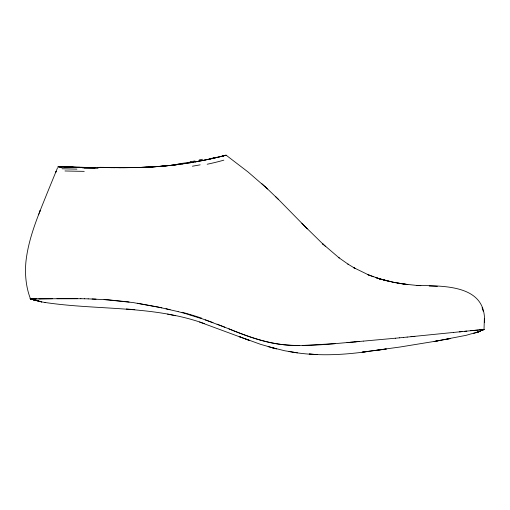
<?xml version="1.0" encoding="UTF-8"?>
<svg xmlns="http://www.w3.org/2000/svg" width="510" height="510" viewBox="0 0 510 510"><rect width="100%" height="100%" fill="white"/><g stroke="black" fill="none" stroke-linecap="round" stroke-linejoin="round"><path stroke-width="0.76" d="M484.36 318.406L484.487 322.154C486.298 284.089 442.909 286.11 416.281 285.383L420.82 285.676M482.473 330.212L484.015 329.594L484.36 318.476M57.566 167.745L47.06 193.405C38.25 215.405 28.617 237.583 25.965 261.362C24.722 273.87 25.953 287.238 30.447 298.739C33.615 299.007 36.809 298.79 39.984 298.841M38.543 214.799L38.817 214.06M39.098 213.333L40.22 210.445L39.939 211.165M55.794 172.374L56.247 171.239L56.023 171.793M483.99 329.639L480.917 330.576M219.702 156.78L226.134 155.193L247.994 171.94L267.591 188.929L261.949 183.772M476.831 332.469L480.254 331.219L466.114 335.325L434.106 341.496L450.464 338.519L446.499 339.271M476.907 332.443L480.286 331.213M476.984 332.405L480.324 331.2M476.773 332.482L473.72 333.425M218.592 157.016L226.134 155.193M225.885 155.25L222.87 156.015M225.764 155.282L223.297 155.907M222.532 156.098L223.24 155.926M220.913 156.493L221.754 156.289M220.008 156.71L221.716 156.296M218.771 157.004L220.983 156.474M217.611 157.246L219.268 156.882M216.597 157.488L218.076 157.169M217.795 157.233L212.287 158.482M214.997 157.896L216.782 157.469M215.736 157.711L205.651 159.904M213.167 158.31L210.043 158.986M212.115 158.546L203.299 160.414M207.793 159.477L210.018 159.012M206.843 159.687L207.901 159.464M480.841 330.588L481.421 330.467M205.772 159.904L202.247 160.586M204.701 160.121L195.438 161.848M201.482 160.784L198.843 161.275M199.314 161.192L196.579 161.644M198.205 161.396L189.637 162.824M438.217 340.782L400.018 347.017L362.106 352.193L386.229 349.012M194.718 161.976L195.865 161.772M193.621 162.193L191.263 162.588M189.72 162.843L190.906 162.652M190.045 162.747L187.253 163.2M187.317 163.226L188.859 162.939M186.105 163.41L187.667 163.123M186.469 163.308L183.67 163.767M184.888 163.589L186.054 163.378M182.452 163.946L184.053 163.665M182.835 163.837L172.686 165.189M182.421 163.908L178.742 164.411M386.115 349.05L376.571 350.357M176.811 164.685L178.8 164.443M175.555 164.845L177.588 164.596M367.092 351.6C342.637 355.03 317.679 356.241 293.212 352.251M174.292 164.998L176.364 164.749M175.147 164.902L167.694 165.724M175.032 164.877L165.055 165.928M172.954 165.106L170.2 165.463M171.704 165.246L168.95 165.597M477.87 329.995L453.607 332.437M478.673 329.906L480.758 329.683M169.199 165.514L166.432 165.852M470.768 330.735L484.015 329.594M414.872 336.319L407.152 337.084M459.338 331.87L461.977 331.608M453.651 332.431L410.99 336.702M464.482 331.366L466.79 331.137M167.905 165.705L152.516 166.859M399.406 337.837L403.372 337.454M403.295 337.461L407.235 337.078M166.694 165.763L158.788 166.502M395.499 338.213L399.477 337.83M395.556 338.206L363.349 341.12M351.09 342.236L355.177 341.859M165.438 165.884L160.408 166.317M351.027 342.229C328.344 344.135 305.509 346.934 282.744 344.626C259.698 342.267 238.399 332.463 217.056 324.162M355.087 341.859L359.161 341.496M363.247 341.126L347.023 342.605M481.842 329.581L484.015 329.53M164.054 166.069L159.145 166.413M335.032 343.657L302.519 345.468M157.89 166.509L160.229 166.381M156.627 166.598L158.967 166.47M157.705 166.56L151.495 166.948M157.507 166.591L146.223 167.172M156.226 166.681L151.26 166.929M150.004 166.993L152.394 166.91M151.119 166.974L141.098 167.388M144.075 167.293L149.067 167.038M147.792 167.133L149.028 167.076M145.286 167.21L146.542 167.159M146.07 167.203L141.499 167.35M144.814 167.255L138.637 167.458L140.314 167.427M142.328 167.344L143.571 167.299M139.925 167.401L141.187 167.363M136.17 167.529L138.975 167.427M137.4 167.465L139.052 167.458M137.713 167.458L129.827 167.605M137.783 167.497L128.565 167.618M136.45 167.49L130.133 167.605M135.226 167.548L131.37 167.612M127.302 167.631L130.082 167.624M129.865 167.631L122.534 167.662M50.286 298.745L40.054 298.854M52.39 298.726L38.709 298.86M50.394 298.745L80.911 298.701M126.04 167.643L128.8 167.637M56.999 298.681L59.466 298.662M127.513 167.65L123.516 167.656M59.491 298.656L77.444 298.656M123.802 167.656L125.071 167.65M124.956 167.662L126.231 167.656M122.253 167.662L124.701 167.669M120.991 167.669L123.681 167.669M122.406 167.675L119.633 167.675M119.729 167.669L121.265 167.662M118.39 167.675L121.144 167.675M118.62 167.675L119.875 167.675M117.153 167.675L118.728 167.669M115.917 167.675L117.459 167.669M116.184 167.662L108.426 167.624M114.865 167.669L111.103 167.643M113.647 167.656L114.916 167.662M35.267 298.873L31.416 298.803M112.213 167.662L107.176 167.612M103.434 167.58L108.553 167.631M103.479 167.586L107.202 167.624M107.266 167.624L97.27 167.529M104.671 167.599L85.999 167.388M84.711 167.363L86.394 167.401M82.276 167.325L85.183 167.382M81.064 167.312L83.564 167.356M299.306 345.519C274.826 345.958 251.245 338.13 228.913 328.842M79.076 167.274L82.352 167.337M79.866 167.293L76.322 167.229M81.135 167.318L71.661 167.133L76.653 167.235M77.495 167.248L78.674 167.267M80.758 298.694L84.513 298.771M70.45 167.108L72.726 167.159M61.646 166.904L71.547 167.133M70.38 167.108L68.085 167.057M65.79 167.006L67.804 167.05M64.694 166.98L68.136 167.063M64.566 166.974L65.548 166.999M63.629 166.955L65.866 167.006M63.744 166.955L60.288 166.866M84.38 298.764L88.243 298.86M61.283 166.891L62.398 166.923M61.876 166.91L57.91 166.802L59.887 166.859M59.154 166.834L60.76 166.878M61.391 166.898L58.229 166.815M88.147 298.854L108.381 299.823L129.062 301.977M429.229 286.046L437.35 286.333M92.08 298.975L96.02 299.128M204.446 323.633C153.191 305.197 98.028 310.392 44.976 302.475M104.11 299.542L133.148 302.564L161.861 307.836M126.327 308.99L134.838 309.659M416.651 285.409L403.174 283.974L392.815 282.208M268.19 346.653L284.778 350.778L297.432 352.837M38.18 301.136L41.61 301.888L30.192 298.681L41.724 301.914M397.698 283.12L407.866 284.58L393.669 282.368L378.981 278.69L394.377 282.514L393.669 282.368M137.26 303.227L157.851 306.988L178.092 311.616M289.004 351.537L293.244 352.263M41.673 301.907L45.039 302.487M167.573 314.128L175.536 315.735M165.98 308.735L170.079 309.672M389.621 281.514L383.928 280.105M272.244 347.807L276.445 348.865L260.629 344.352L239.222 336.619L249.345 340.393L245.775 339.099M34.393 300.09L38.071 301.104M178.175 311.648L182.057 312.655M182.159 312.687L189.956 314.88M380.058 278.995L375.22 277.446L385.668 280.57M380.964 279.27L367.831 274.629L373.371 276.802M199.531 322.027L242.314 337.805M34.278 300.046L30.217 298.694L34.361 300.078M201.444 318.495L224.865 327.242M205.275 319.808L213.001 322.613M368.819 275.037L353.781 267.699L355.419 268.642L347.916 264.091L348.617 264.556L338.525 257.448L339.169 257.926L322.53 243.684L322.945 244.067L304.438 225.904L307.32 228.875M322.53 243.684L325.718 246.617M264.728 186.265L278.434 199.416L275.547 196.573M278.288 199.263L304.706 226.179L301.837 223.208M483.193 311.132L482.09 307.683M73.185 167.038A70.616 1.721 0.7 0 1 69.609 166.961M75.633 167.184A58.669 1.97 0.6 0 1 71.872 167.114M95.032 167.975A168.549 8.326 0.4 0 1 82.167 167.803M194.967 160.962A121.393 36.892 -8 0 1 190.453 161.721M202.081 160.287A161.383 65.121 -7.2 0 1 198.696 160.93M216.667 157.278A52.575 2.767 -11.6 0 1 213.76 157.953M213.639 157.896A49.948 3.366 -11.2 0 1 211.682 158.342M98.016 168.294A156.825 6.961 0.4 0 1 84.01 168.115M71.209 167.152A37.695 0.701 0.7 0 1 67.613 167.076M32.672 298.771A51.357 0.784 -1.2 0 1 30.957 298.707M37.077 298.924A40.366 0.625 -1.6 0 1 33.928 298.917M182.185 312.279A309.015 280.341 -2.4 0 1 201.628 318.163M84.233 171.354A124.606 7.625 0.1 0 1 64.987 170.971M190.976 162.021A160.299 57.694 -6.4 0 1 177.901 163.933M223.839 160.153A75.244 18.207 -7.7 0 1 207.181 164.239M202.521 159.279A120.959 44.351 -7.3 0 1 199.263 159.91M200.156 164.832A100.139 29.905 -8 0 1 192.378 166.203M104.18 167.363A167.509 2.607 0.5 0 1 99.635 167.318M76.914 169.129A100.515 6.42 0.2 0 1 61.997 168.746M482.613 330.2A23.224 0.956 -6.1 0 1 481.663 330.448M481.95 329.517A31.684 0.402 -7.9 0 1 482.626 329.473M189.898 315.046A298.573 270.542 -2.2 0 1 201.38 318.654M317.137 354.558L309.283 354.067L317.137 354.558M34.323 300.065L30.205 298.688L34.323 300.065"/></g></svg>
